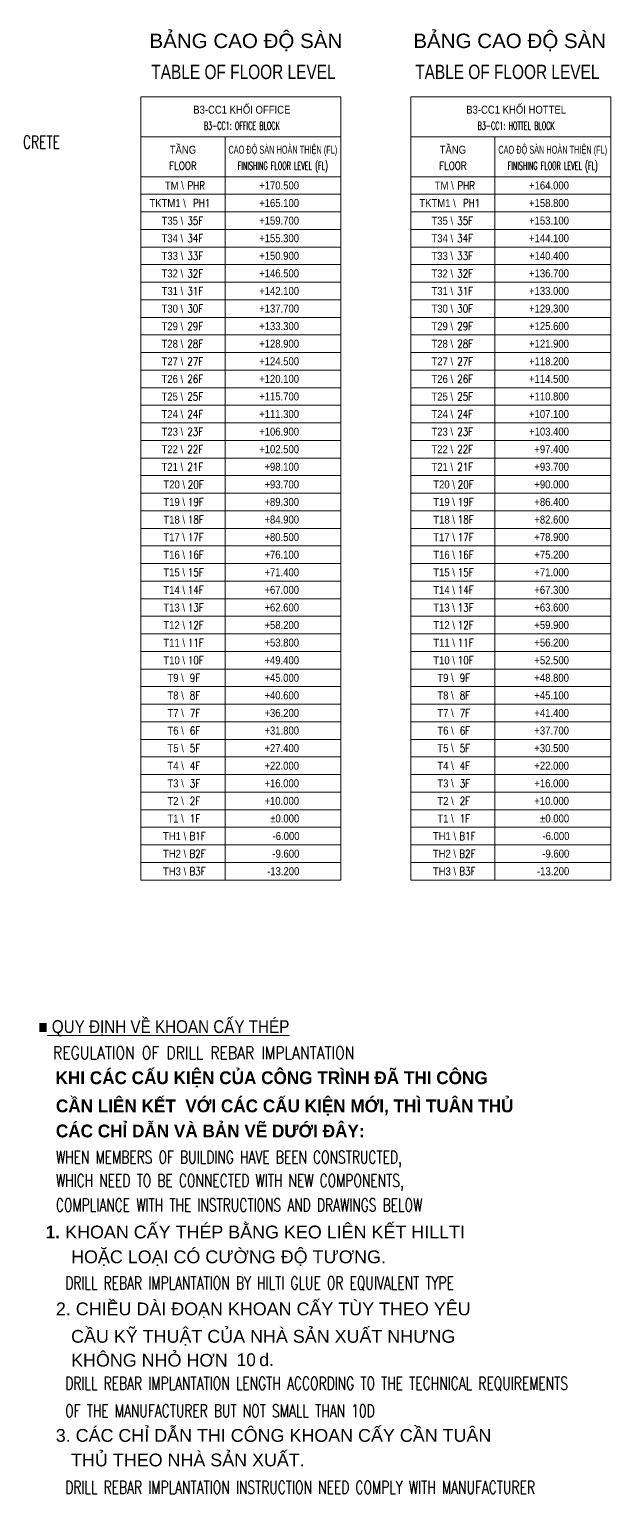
# Model space of a CAD drawing. Header units: millimetres. Extents: x 408913 to 1237273, y -191467 to -86666.
# Drawn here: x 796550 to 814700, y -180656 to -134897 of the extents above; entities that cross this region are included whole.
import ezdxf
from ezdxf.enums import TextEntityAlignment as Align

# ---------------------------------------------------------------- set-up
doc = ezdxf.new("R2010")
doc.units = ezdxf.units.MM
doc.header["$LTSCALE"] = 35
for name, color, linetype, lineweight in [('NDC_S_CONTINUOUS', 3, 'Continuous', 20), ('NDC_S_ENG TEXT', 2, 'Continuous', 9), ('NDC_S_VN TEXT', 7, 'Continuous', 9)]:
    doc.layers.add(name, color=color, linetype=linetype, lineweight=lineweight)
doc.layers.add('TEXT', color=4, linetype='Continuous')
doc.styles.add('Arial', font='arial.ttf', dxfattribs={"width": 0.6})
doc.styles.add('AVANTH', font='')
doc.styles.add('DWGTIT', font='x-opta1s', dxfattribs={"height": 635})
doc.styles.add('MtXpl__VnArial', font='')
doc.styles.add('MtXpl__VnArialH', font='')
doc.styles.add('MtXpl_Symbol_1', font='symbol.ttf')
doc.styles.add('NDC_ARIAL', font='arial.ttf', dxfattribs={"width": 0.85})
doc.styles.add('NDC_ROMANS', font='romans.shx', dxfattribs={"width": 0.8})
doc.styles.get('AVANTH').set_extended_font_data('.VnAvantH', bold=True)
doc.styles.get('MtXpl__VnArial').set_extended_font_data('.VnArial')
doc.styles.get('MtXpl__VnArialH').set_extended_font_data('.VnArialH')

msp = doc.modelspace()

# ---------------------------------------------------------------- linework, layer by layer
at = {"layer": 'NDC_S_CONTINUOUS'}
for p, q in [((800033.4, -137003.8), (800033.4, -161481.8)), ((800033.4, -137003.8), (806273.7, -137003.8)), ((808459.5, -137003.8), (808459.5, -161481.8)), ((808459.5, -137003.8), (814699.8, -137003.8)), ((800033.4, -138253.8), (806273.7, -138253.8)), ((802659.5, -138253.8), (802659.5, -161481.8)), ((808459.5, -138253.8), (814699.8, -138253.8)), ((811085.6, -138253.8), (811085.6, -161481.8)), ((800033.4, -139503.8), (806273.7, -139503.8)), ((800033.4, -139503.8), (806273.7, -139503.8)), ((808459.5, -139503.8), (814699.8, -139503.8)), ((808459.5, -139503.8), (814699.8, -139503.8)), ((800033.4, -161481.8), (806273.7, -161481.8)), ((808459.5, -161481.8), (814699.8, -161481.8))]:
    msp.add_line(p, q, dxfattribs=at)
at = {"layer": 'NDC_S_CONTINUOUS', "color": 1}
for p, q in [((800033.4, -140053.3), (806273.7, -140053.3)), ((808459.5, -140053.3), (814699.8, -140053.3)), ((800033.4, -140602.7), (806273.7, -140602.7)), ((808459.5, -140602.7), (814699.8, -140602.7)), ((800033.4, -141152.2), (806273.7, -141152.2)), ((808459.5, -141152.2), (814699.8, -141152.2)), ((800033.4, -141701.6), (806273.7, -141701.6)), ((808459.5, -141701.6), (814699.8, -141701.6)), ((800033.4, -142251.1), (806273.7, -142251.1)), ((808459.5, -142251.1), (814699.8, -142251.1)), ((800033.4, -142800.5), (806273.7, -142800.5)), ((800033.4, -142800.5), (806273.7, -142800.5)), ((808459.5, -142800.5), (814699.8, -142800.5)), ((808459.5, -142800.5), (814699.8, -142800.5)), ((800033.4, -143350), (806273.7, -143350)), ((808459.5, -143350), (814699.8, -143350)), ((800033.4, -143899.4), (806273.7, -143899.4)), ((808459.5, -143899.4), (814699.8, -143899.4)), ((800033.4, -144448.9), (806273.7, -144448.9)), ((808459.5, -144448.9), (814699.8, -144448.9)), ((800033.4, -144998.3), (806273.7, -144998.3)), ((808459.5, -144998.3), (814699.8, -144998.3)), ((800033.4, -145547.8), (806273.7, -145547.8)), ((808459.5, -145547.8), (814699.8, -145547.8)), ((800033.4, -146097.2), (806273.7, -146097.2)), ((808459.5, -146097.2), (814699.8, -146097.2)), ((800033.4, -146646.7), (806273.7, -146646.7)), ((808459.5, -146646.7), (814699.8, -146646.7)), ((800033.4, -147196.1), (806273.7, -147196.1)), ((800033.4, -147196.1), (806273.7, -147196.1)), ((808459.5, -147196.1), (814699.8, -147196.1)), ((808459.5, -147196.1), (814699.8, -147196.1)), ((800033.4, -147745.6), (806273.7, -147745.6)), ((808459.5, -147745.6), (814699.8, -147745.6)), ((800033.4, -148295), (806273.7, -148295)), ((808459.5, -148295), (814699.8, -148295)), ((800033.4, -148844.5), (806273.7, -148844.5)), ((808459.5, -148844.5), (814699.8, -148844.5)), ((800033.4, -149393.9), (806273.7, -149393.9)), ((808459.5, -149393.9), (814699.8, -149393.9)), ((800033.4, -149943.4), (806273.7, -149943.4)), ((808459.5, -149943.4), (814699.8, -149943.4)), ((800033.4, -150492.8), (806273.7, -150492.8)), ((808459.5, -150492.8), (814699.8, -150492.8)), ((800033.4, -151042.3), (806273.7, -151042.3)), ((808459.5, -151042.3), (814699.8, -151042.3)), ((800033.4, -151591.7), (806273.7, -151591.7)), ((808459.5, -151591.7), (814699.8, -151591.7)), ((800033.4, -152141.2), (806273.7, -152141.2)), ((808459.5, -152141.2), (814699.8, -152141.2)), ((800033.4, -152690.6), (806273.7, -152690.6)), ((808459.5, -152690.6), (814699.8, -152690.6)), ((800033.4, -153240.1), (806273.7, -153240.1)), ((808459.5, -153240.1), (814699.8, -153240.1)), ((800033.4, -153789.5), (806273.7, -153789.5)), ((808459.5, -153789.5), (814699.8, -153789.5)), ((800033.4, -154339), (806273.7, -154339)), ((808459.5, -154339), (814699.8, -154339)), ((800033.4, -154888.4), (806273.7, -154888.4)), ((808459.5, -154888.4), (814699.8, -154888.4)), ((800033.4, -155437.9), (806273.7, -155437.9)), ((808459.5, -155437.9), (814699.8, -155437.9)), ((800033.4, -155987.3), (806273.7, -155987.3)), ((808459.5, -155987.3), (814699.8, -155987.3)), ((800033.4, -156536.8), (806273.7, -156536.8)), ((808459.5, -156536.8), (814699.8, -156536.8)), ((800033.4, -157086.2), (806273.7, -157086.2)), ((808459.5, -157086.2), (814699.8, -157086.2)), ((800033.4, -157635.7), (806273.7, -157635.7)), ((808459.5, -157635.7), (814699.8, -157635.7)), ((800033.4, -158185.1), (806273.7, -158185.1)), ((808459.5, -158185.1), (814699.8, -158185.1)), ((800033.4, -158734.6), (806273.7, -158734.6)), ((808459.5, -158734.6), (814699.8, -158734.6)), ((800033.4, -159284), (806273.7, -159284)), ((808459.5, -159284), (814699.8, -159284)), ((800033.4, -159833.5), (806273.7, -159833.5)), ((808459.5, -159833.5), (814699.8, -159833.5)), ((800033.4, -160382.9), (806273.7, -160382.9)), ((808459.5, -160382.9), (814699.8, -160382.9)), ((800033.4, -160932.4), (806273.7, -160932.4)), ((808459.5, -160932.4), (814699.8, -160932.4))]:
    msp.add_line(p, q, dxfattribs=at)
at = {"layer": 'NDC_S_CONTINUOUS'}
for points in [[(806273.7, -161481.8), (806273.7, -137003.8)], [(814699.8, -161481.8), (814699.8, -137003.8)]]:
    msp.add_lwpolyline(points, dxfattribs=at)

# ---------------------------------------------------------------- texts
at = {"layer": 'NDC_S_ENG TEXT', "style": 'NDC_ROMANS'}
for s, width, p in [('B3-CC1: OFFICE BLOCK', 0.5, (803184.6, -137908.8)), ('B3-CC1: HOTTEL BLOCK', 0.5, (811748.1, -137908.8)), ('FLOOR', 0.8, (801346.5, -139158.8)), ('FINISHING FLOOR LEVEL (FL)', 0.5, (804464.6, -139158.8)), ('FLOOR', 0.8, (809772.6, -139158.8)), ('FINISHING FLOOR LEVEL (FL)', 0.5, (812890.7, -139158.8))]:
    msp.add_text(s, height=250, dxfattribs=dict(at, width=width)).set_placement(p, align=Align.MIDDLE_CENTER)
at = {"layer": 'NDC_S_ENG TEXT', "style": 'NDC_ROMANS', "width": 0.7}
msp.add_text('SMALL GRAVE CONCRETE', height=400, dxfattribs=at).set_placement((792870.6, -138622, 0))
at = {"layer": 'NDC_S_ENG TEXT', "color": 7, "style": 'NDC_ROMANS', "width": 0.8}
for s, p in [('PHR', (801761.6, -139778.6)), ('PHR', (810187.8, -139778.6)), ('PH1', (801931.2, -140328)), ('PH1', (810357.3, -140328)), ('35F', (801731.2, -140877.5)), ('35F', (810157.4, -140877.5)), ('34F', (801731.2, -141426.9)), ('34F', (810157.4, -141426.9)), ('33F', (801731.2, -141976.4)), ('33F', (810157.4, -141976.4)), ('32F', (801731.2, -142525.8)), ('32F', (810157.4, -142525.8)), ('31F', (801731.2, -143075.3)), ('31F', (810157.4, -143075.3)), ('30F', (801731.2, -143624.7)), ('30F', (810157.4, -143624.7)), ('29F', (801731.2, -144174.2)), ('29F', (810157.4, -144174.2)), ('28F', (801731.2, -144723.6)), ('28F', (810157.4, -144723.6)), ('27F', (801731.2, -145273.1)), ('27F', (810157.4, -145273.1)), ('26F', (801731.2, -145822.5)), ('26F', (810157.4, -145822.5)), ('25F', (801731.2, -146372)), ('25F', (810157.4, -146372)), ('24F', (801731.2, -146921.4)), ('24F', (810157.4, -146921.4)), ('23F', (801731.2, -147470.9)), ('23F', (810157.4, -147470.9)), ('22F', (801731.2, -148020.3)), ('22F', (810157.4, -148020.3)), ('21F', (801731.2, -148569.8)), ('21F', (810157.4, -148569.8)), ('20F', (801747.8, -149119.2)), ('20F', (810173.9, -149119.2)), ('19F', (801747.8, -149668.7)), ('19F', (810173.9, -149668.7)), ('18F', (801747.8, -150218.1)), ('18F', (810173.9, -150218.1)), ('17F', (801747.8, -150767.6)), ('17F', (810173.9, -150767.6)), ('16F', (801747.8, -151317)), ('16F', (810173.9, -151317)), ('15F', (801747.8, -151866.5)), ('15F', (810173.9, -151866.5)), ('14F', (801747.8, -152415.9)), ('14F', (810173.9, -152415.9)), ('13F', (801747.8, -152965.4)), ('13F', (810173.9, -152965.4)), ('12F', (801747.8, -153514.8)), ('12F', (810173.9, -153514.8)), ('11F', (801747.8, -154064.3)), ('11F', (810173.9, -154064.3)), ('10F', (801747.8, -154613.7)), ('10F', (810173.9, -154613.7)), ('9F', (801722.9, -155163.2)), ('9F', (810149, -155163.2)), ('8F', (801722.9, -155712.6)), ('8F', (810149, -155712.6)), ('7F', (801722.9, -156262.1)), ('7F', (810149, -156262.1)), ('6F', (801722.9, -156811.5)), ('6F', (810149, -156811.5)), ('5F', (801722.9, -157361)), ('5F', (810149, -157361)), ('4F', (801722.9, -157910.4)), ('4F', (810149, -157910.4)), ('3F', (801722.9, -158459.9)), ('3F', (810149, -158459.9)), ('2F', (801722.9, -159009.3)), ('2F', (810149, -159009.3)), ('1F', (801722.9, -159558.8)), ('1F', (810149, -159558.8)), ('B1F', (801801.1, -160108.3)), ('B1F', (810227.2, -160108.3)), ('B2F', (801801.1, -160657.7)), ('B2F', (810227.2, -160657.7)), ('B3F', (801801.1, -161207.2)), ('B3F', (810227.2, -161207.2))]:
    msp.add_text(s, height=250, dxfattribs=at).set_placement(p, align=Align.MIDDLE_CENTER)
at = {"layer": 'NDC_S_ENG TEXT', "style": 'NDC_ROMANS', "width": 0.7}
for s, p in [('WHEN MEMBERS OF BUILDING HAVE BEEN CONSTRUCTED,', (797380.2, -170139)), ('WHICH NEED TO BE CONNECTED WITH NEW COMPONENTS,', (797380.2, -170871.8)), ('COMPLIANCE WITH THE INSTRUCTIONS AND DRAWINGS BELOW', (797380.2, -171635.8)), ('DRILL REBAR IMPLANTATION BY HILTI GLUE OR EQUIVALENT TYPE', (797670.2, -174072.2)), ('DRILL REBAR IMPLANTATION LENGTH ACCORDING TO THE TECHNICAL REQUIREMENTS', (797670.2, -177206.6)), ('OF THE MANUFACTURER BUT NOT SMALL THAN 10D', (797670.2, -178066.5)), ('DRILL REBAR IMPLANTATION INSTRUCTION NEED COMPLY WITH MANUFACTURER', (797670.2, -180456.3))]:
    msp.add_text(s, height=400, dxfattribs=at).set_placement(p, align=Align.MIDDLE_LEFT)
at = {"layer": 'NDC_S_ENG TEXT', "insert": (796890.8, -166680.8), "char_height": 400, "width": 19103.151, "attachment_point": 1, "style": 'NDC_ROMANS'}
msp.add_mtext('\\pi-800,l1200,t1600;REGULATION OF DRILL REBAR IMPLANTATION', dxfattribs=at)
at = {"layer": 'NDC_S_VN TEXT', "style": 'NDC_ARIAL'}
for s, width, p in [('B3-CC1 KHỐI OFFICE', 0.85, (803184.6, -137409.2)), ('B3-CC1 KHỐI HOTTEL', 0.85, (811748.1, -137409.2)), ('TẦNG', 0.85, (801346.5, -138659.2)), ('CAO ĐỘ SÀN HOÀN THIỆN (FL)', 0.6, (804464.6, -138659.2)), ('TẦNG', 0.85, (809772.6, -138659.2)), ('CAO ĐỘ SÀN HOÀN THIỆN (FL)', 0.6, (812890.7, -138659.2)), ('TM \\', 0.85, (801078.3, -139778.5)), ('TM \\', 0.85, (809504.4, -139778.5)), ('TKTM1 \\', 0.85, (800868.9, -140328)), ('TKTM1 \\', 0.85, (809295, -140328)), ('T35 \\', 0.85, (801016.4, -140877.5)), ('T35 \\', 0.85, (809442.5, -140877.5)), ('T34 \\', 0.85, (801016.4, -141426.9)), ('T34 \\', 0.85, (809442.5, -141426.9)), ('T33 \\', 0.85, (801016.4, -141976.4)), ('T33 \\', 0.85, (809442.5, -141976.4)), ('T32 \\', 0.85, (801016.4, -142525.8)), ('T32 \\', 0.85, (809442.5, -142525.8)), ('T31 \\', 0.85, (801016.4, -143075.3)), ('T31 \\', 0.85, (809442.5, -143075.3)), ('T30 \\', 0.85, (801016.4, -143624.7)), ('T30 \\', 0.85, (809442.5, -143624.7)), ('T29 \\', 0.85, (801016.4, -144174.2)), ('T29 \\', 0.85, (809442.5, -144174.2)), ('T28 \\', 0.85, (801016.4, -144723.6)), ('T28 \\', 0.85, (809442.5, -144723.6)), ('T27 \\', 0.85, (801016.4, -145273.1)), ('T27 \\', 0.85, (809442.5, -145273.1)), ('T26 \\', 0.85, (801016.4, -145822.5)), ('T26 \\', 0.85, (809442.5, -145822.5)), ('T25 \\', 0.85, (801016.4, -146372)), ('T25 \\', 0.85, (809442.5, -146372)), ('T24 \\', 0.85, (801016.4, -146921.4)), ('T24 \\', 0.85, (809442.5, -146921.4)), ('T23 \\', 0.85, (801016.4, -147470.9)), ('T23 \\', 0.85, (809442.5, -147470.9)), ('T22 \\', 0.85, (801016.4, -148020.3)), ('T22 \\', 0.85, (809442.5, -148020.3)), ('T21 \\', 0.85, (801016.4, -148569.8)), ('T21 \\', 0.85, (809442.5, -148569.8)), ('T20 \\', 0.85, (801073.5, -149119.2)), ('T20 \\', 0.85, (809499.6, -149119.2)), ('T19 \\', 0.85, (801073.5, -149668.7)), ('T19 \\', 0.85, (809499.6, -149668.7)), ('T18 \\', 0.85, (801073.5, -150218.1)), ('T18 \\', 0.85, (809499.6, -150218.1)), ('T17 \\', 0.85, (801073.5, -150767.6)), ('T17 \\', 0.85, (809499.6, -150767.6)), ('T16 \\', 0.85, (801073.5, -151317)), ('T16 \\', 0.85, (809499.6, -151317)), ('T15 \\', 0.85, (801073.5, -151866.5)), ('T15 \\', 0.85, (809499.6, -151866.5)), ('T14 \\', 0.85, (801073.5, -152415.9)), ('T14 \\', 0.85, (809499.6, -152415.9)), ('T13 \\', 0.85, (801073.5, -152965.4)), ('T13 \\', 0.85, (809499.6, -152965.4)), ('T12 \\', 0.85, (801073.5, -153514.8)), ('T12 \\', 0.85, (809499.6, -153514.8)), ('T11 \\', 0.85, (801073.5, -154064.3)), ('T11 \\', 0.85, (809499.6, -154064.3)), ('T10 \\', 0.85, (801073.5, -154613.7)), ('T10 \\', 0.85, (809499.6, -154613.7)), ('T9 \\', 0.85, (801118.3, -155163.2)), ('T9 \\', 0.85, (809544.4, -155163.2)), ('T8 \\', 0.85, (801118.3, -155712.6)), ('T8 \\', 0.85, (809544.4, -155712.6)), ('T7 \\', 0.85, (801118.3, -156262.1)), ('T7 \\', 0.85, (809544.4, -156262.1)), ('T6 \\', 0.85, (801118.3, -156811.5)), ('T6 \\', 0.85, (809544.4, -156811.5)), ('T5 \\', 0.85, (801118.3, -157361)), ('T5 \\', 0.85, (809544.4, -157361)), ('T4 \\', 0.85, (801118.3, -157910.4)), ('T4 \\', 0.85, (809544.4, -157910.4)), ('T3 \\', 0.85, (801118.3, -158459.9)), ('T3 \\', 0.85, (809544.4, -158459.9)), ('T2 \\', 0.85, (801118.3, -159009.3)), ('T2 \\', 0.85, (809544.4, -159009.3)), ('T1 \\', 0.85, (801118.3, -159558.8)), ('T1 \\', 0.85, (809544.4, -159558.8)), ('TH1 \\', 0.85, (801084.7, -160108.2)), ('TH1 \\', 0.85, (809510.8, -160108.2)), ('TH2 \\', 0.85, (801084.7, -160657.7)), ('TH2 \\', 0.85, (809510.8, -160657.7)), ('TH3 \\', 0.85, (801084.7, -161207.1)), ('TH3 \\', 0.85, (809510.8, -161207.1))]:
    msp.add_text(s, height=250, dxfattribs=dict(at, width=width)).set_placement(p, align=Align.MIDDLE_CENTER)
at = {"layer": 'NDC_S_VN TEXT', "style": 'NDC_ARIAL', "width": 0.85}
for s, p in [('+170.500', (804971.1, -139775.7)), ('+164.000', (813397.3, -139775.7)), ('+165.100', (804971.1, -140325.2)), ('+158.800', (813397.3, -140325.2)), ('+159.700', (804971.1, -140874.6)), ('+153.100', (813397.3, -140874.6)), ('+155.300', (804971.1, -141424.1)), ('+144.100', (813397.3, -141424.1)), ('+150.900', (804971.1, -141973.5)), ('+140.400', (813397.3, -141973.5)), ('+146.500', (804971.1, -142523)), ('+136.700', (813397.3, -142523)), ('+142.100', (804971.1, -143072.4)), ('+133.000', (813397.3, -143072.4)), ('+137.700', (804971.1, -143621.9)), ('+129.300', (813397.3, -143621.9)), ('+133.300', (804971.1, -144171.3)), ('+125.600', (813397.3, -144171.3)), ('+128.900', (804971.1, -144720.8)), ('+121.900', (813397.3, -144720.8)), ('+124.500', (804971.1, -145270.2)), ('+118.200', (813397.3, -145270.2)), ('+120.100', (804971.1, -145819.7)), ('+114.500', (813397.3, -145819.7)), ('+115.700', (804971.1, -146369.1)), ('+110.800', (813397.3, -146369.1)), ('+111.300', (804971.1, -146918.6)), ('+107.100', (813397.3, -146918.6)), ('+106.900', (804971.1, -147468)), ('+103.400', (813397.3, -147468)), ('+102.500', (804971.1, -148017.5)), ('+97.400', (813397.3, -148017.5)), ('+98.100', (804971.1, -148566.9)), ('+93.700', (813397.3, -148566.9)), ('+93.700', (804971.1, -149116.4)), ('+90.000', (813397.3, -149116.4)), ('+89.300', (804971.1, -149665.8)), ('+86.400', (813397.3, -149665.8)), ('+84.900', (804971.1, -150215.3)), ('+82.600', (813397.3, -150215.3)), ('+80.500', (804971.1, -150764.7)), ('+78.900', (813397.3, -150764.7)), ('+76.100', (804971.1, -151314.2)), ('+75.200', (813397.3, -151314.2)), ('+71.400', (804971.1, -151863.6)), ('+71.000', (813397.3, -151863.6)), ('+67.000', (804971.1, -152413.1)), ('+67.300', (813397.3, -152413.1)), ('+62.600', (804971.1, -152962.5)), ('+63.600', (813397.3, -152962.5)), ('+58.200', (804971.1, -153512)), ('+59.900', (813397.3, -153512)), ('+53.800', (804971.1, -154061.4)), ('+56.200', (813397.3, -154061.4)), ('+49.400', (804971.1, -154610.9)), ('+52.500', (813397.3, -154610.9)), ('+45.000', (804971.1, -155160.3)), ('+48.800', (813397.3, -155160.3)), ('+40.600', (804971.1, -155709.8)), ('+45.100', (813397.3, -155709.8)), ('+36.200', (804971.1, -156259.2)), ('+41.400', (813397.3, -156259.2)), ('+31.800', (804971.1, -156808.7)), ('+37.700', (813397.3, -156808.7)), ('+27.400', (804971.1, -157358.1)), ('+30.500', (813397.3, -157358.1)), ('+22.000', (804971.1, -157907.6)), ('+22.000', (813397.3, -157907.6)), ('+16.000', (804971.1, -158457.1)), ('+16.000', (813397.3, -158457.1)), ('+10.000', (804971.1, -159006.5)), ('+10.000', (813397.3, -159006.5)), ('%%P0.000', (804977, -159556)), ('%%P0.000', (813403.1, -159556)), ('-6.000', (804985.7, -160105.4)), ('-6.000', (813411.9, -160105.4)), ('-9.600', (804980.5, -160654.9)), ('-9.600', (813406.6, -160654.9)), ('-13.200', (804980.5, -161204.3)), ('-13.200', (813406.6, -161204.3))]:
    msp.add_text(s, height=250, dxfattribs=at).set_placement(p, align=Align.MIDDLE_RIGHT)
msp.add_text('■%%U QUY ĐỊNH VỀ KHOAN CẤY THÉP', height=400, dxfattribs=at).set_placement((796834.5, -166260.4))
at = {"layer": 'NDC_S_VN TEXT', "color": 0}
for s, style, p in [('khi c¸c cÊu kiÖn cña c«ng tr×nh ®· thi c«ng', 'AVANTH', (797369.1, -167858.7)), ('cÇn liªn kÕt  víi c¸c cÊu kiÖn míi, th× tu©n thñ', 'AVANTH', (797380.2, -168737.7)), ('c¸c chØ dÉn vµ b¶n vÏ d\xadíi ®©y:', 'AVANTH', (797380.2, -169521.7)), ('1. ', 'AVANTH', (797061.8, -172678.7)), ('khoan cÊy thÐp b»ng keo liªn kÕt hillti', 'MtXpl__VnArialH', (797669.5, -172678.7)), ('   hoÆc lo¹i cã c\xadêng ®é t\xad¬ng.', 'MtXpl__VnArialH', (797388.8, -173453.8)), ('2. chiÒu dµi ®o¹n khoan cÊy tïy theo yªu', 'MtXpl__VnArialH', (797379.8, -175080.6)), ('   cÇu kü thuËt cña nhµ s¶n xuÊt nh\xadng', 'MtXpl__VnArialH', (797388.8, -175939.2)), ('   kh«ng nhá h¬n ', 'MtXpl__VnArialH', (797388.8, -176684.6)), ('10', 'MtXpl_Symbol_1', (803026.4, -176668.8)), ('d.', 'MtXpl__VnArial', (803726.9, -176668.8)), ('3. c¸c chØ dÉn thi c«ng khoan cÊy cÇn tu©n', 'MtXpl__VnArialH', (797376.2, -179035)), ('   thñ theo nhµ s¶n xuÊt.', 'MtXpl__VnArialH', (797388.8, -179802.5))]:
    msp.add_text(s, height=400, dxfattribs=dict(at, style=style)).set_placement(p)
at = {"layer": 'TEXT', "color": 2}
for s, style, width, p in [('BẢNG CAO ĐỘ SÀN', 'Arial', 1.02, (803311.5, -135482.6)), ('BẢNG CAO ĐỘ SÀN', 'Arial', 1.02, (811548.5, -135482.6)), ('TABLE OF FLOOR LEVEL', 'DWGTIT', 0.8, (803235.3, -136452.3)), ('TABLE OF FLOOR LEVEL', 'DWGTIT', 0.8, (811472.3, -136452.3))]:
    msp.add_text(s, height=450, dxfattribs=dict(at, style=style, width=width)).set_placement(p, align=Align.CENTER)

doc.saveas('drawing.dxf')
